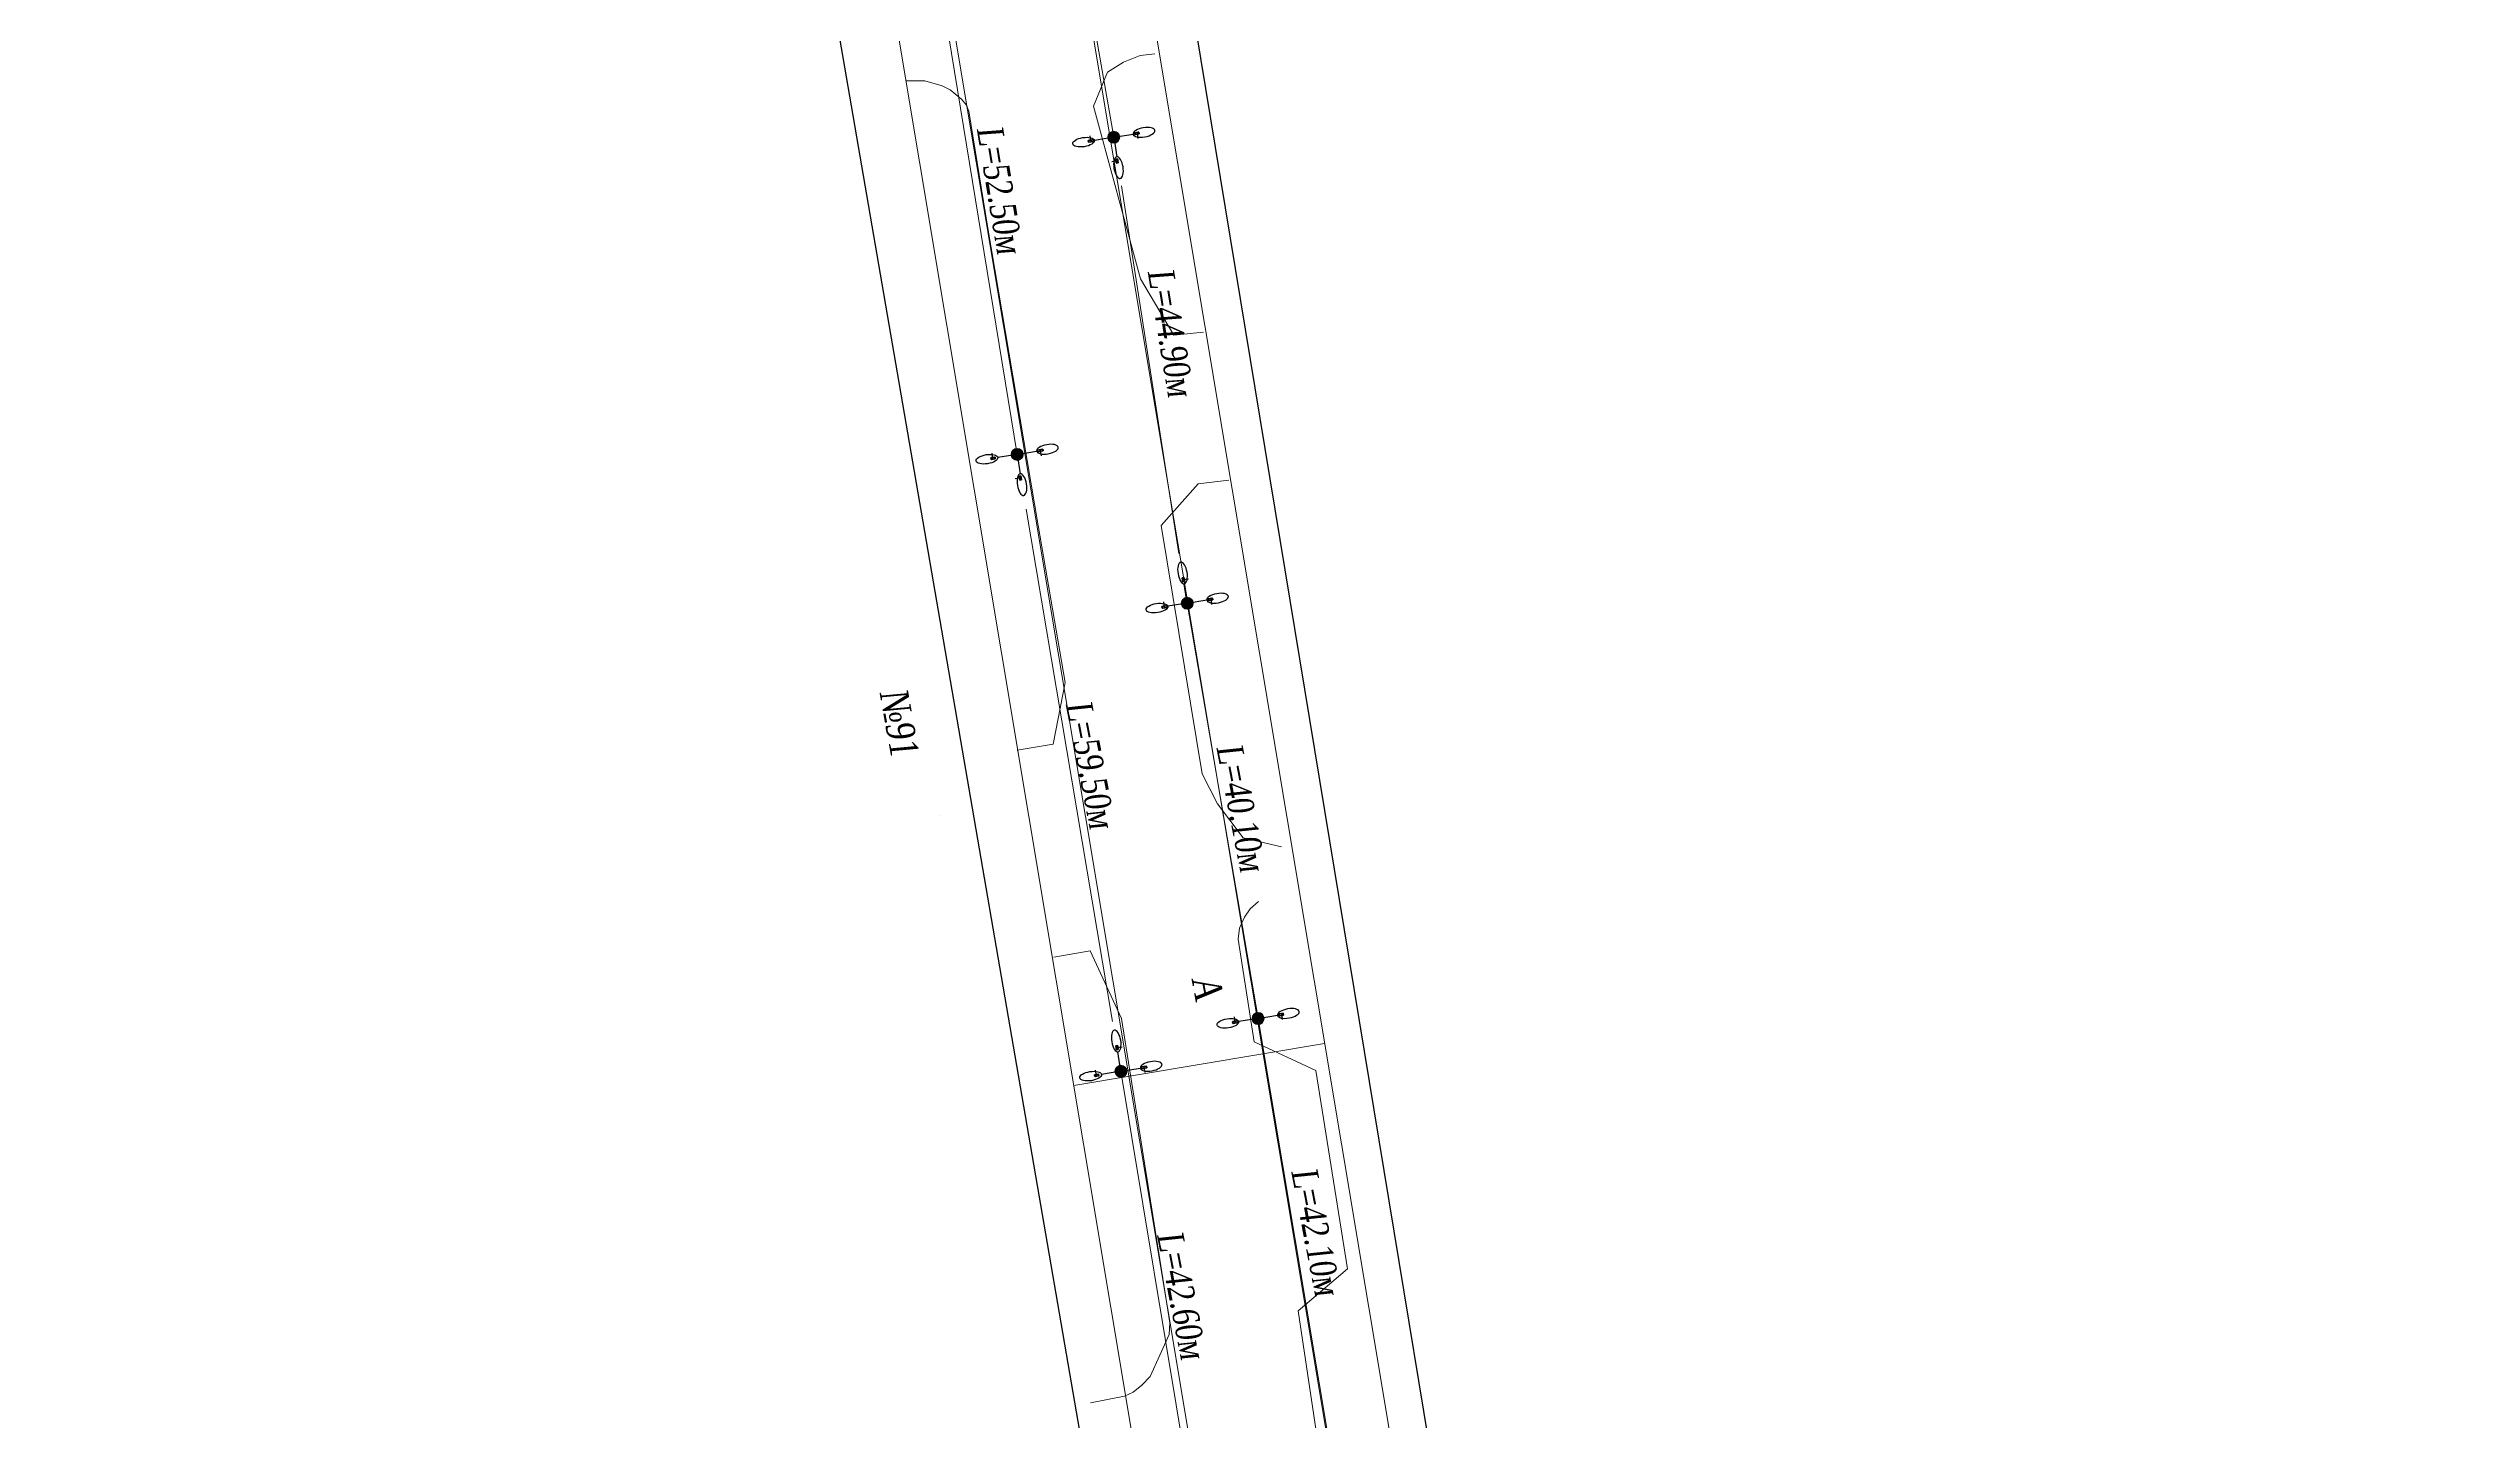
# Model space of a CAD drawing. Extents: x 2474 to 3317, y 1800 to 4862.
# Drawn here: x 2892.7 to 3123.2, y 2469.2 to 2599.7 of the extents above; entities that cross this region are included whole.
import ezdxf

# ---------------------------------------------------------------- set-up
doc = ezdxf.new("R2010")
doc.units = 0
doc.header["$MEASUREMENT"] = 0
for name, color, linetype in [('_МЕЖЕВОЙ_П-ЗУ_НОВЫЕ', 7, 'Continuous'), ('DLXLUM01', 2, 'Continuous'), ('DLXLUM02', 4, 'Continuous'), ('DLXLUM03', 3, 'Continuous'), ('DLXLUMEX', 2, 'Continuous'), ('DLXSCENE', 7, 'Continuous'), ('Здания', 7, 'Continuous')]:
    doc.layers.add(name, color=color, linetype=linetype)
doc.layers.add('ОСВЕЩЕНИЕ', color=7, linetype='Continuous', lineweight=15)
doc.layers.add('ситуация', color=7, linetype='Continuous', lineweight=15)
doc.styles.add('стиль2', font='times.ttf', dxfattribs={"width": 0.85, "oblique": 5, "height": 1.15})

# ---------------------------------------------------------------- blocks, each defined once
blk = doc.blocks.new('*U250')
for p, q in [((0.16, 0.11), (-0.19, 0.06)), ((-0.19, 0.06), (0.16, 0.11)), ((-0.19, 0.06), (-0.16, -0.11)), ((-0.15, 0.06), (-0.19, 0.06)), ((-0.16, -0.11), (-0.19, 0.06)), ((-0.19, 0.06), (-0.15, 0.06)), ((0.2, 0.12), (-0.15, 0.06)), ((-0.15, 0.06), (0.2, 0.12)), ((-0.15, 0.06), (-0.12, -0.11)), ((-0.12, -0.11), (-0.15, 0.06)), ((0.16, 0.11), (0.2, 0.12)), ((0.2, 0.12), (0.16, 0.11)), ((0.19, -0.06), (0.16, 0.11)), ((0.16, 0.11), (0.19, -0.06)), ((0.23, -0.05), (0.2, 0.12)), ((0.2, 0.12), (0.23, -0.05)), ((-0.16, -0.11), (0.19, -0.06)), ((0.19, -0.06), (-0.16, -0.11)), ((-0.16, -0.11), (-0.12, -0.11)), ((-0.12, -0.11), (-0.16, -0.11)), ((-0.12, -0.11), (0.23, -0.05)), ((0.23, -0.05), (-0.12, -0.11)), ((0.19, -0.06), (0.23, -0.05)), ((0.23, -0.05), (0.19, -0.06))]:
    blk.add_line(p, q)
at = {"color": 1}
blk.add_line((0.04, 0.01), (0.12, -0.49), dxfattribs=at)
at = {"layer": 'DLXLUMEX', "color": 7}
blk.add_text('2', height=0.1, dxfattribs=at).set_placement((0, 0))
blk = doc.blocks.new('*U251')
for p, q in [((0.2, 0.12), (-0.31, 0.03)), ((-0.31, 0.03), (0.2, 0.12)), ((-0.27, 0.04), (-0.31, 0.03)), ((-0.31, 0.03), (-0.27, 0.04)), ((-0.31, 0.03), (-0.28, -0.13)), ((-0.28, -0.13), (-0.31, 0.03)), ((0.24, 0.13), (-0.27, 0.04)), ((-0.27, 0.04), (0.24, 0.13)), ((-0.27, 0.04), (-0.24, -0.13)), ((-0.24, -0.13), (-0.27, 0.04)), ((0.24, 0.13), (0.2, 0.12)), ((0.2, 0.12), (0.24, 0.13)), ((0.23, -0.05), (0.2, 0.12)), ((0.2, 0.12), (0.23, -0.05)), ((0.27, -0.04), (0.24, 0.13)), ((0.24, 0.13), (0.27, -0.04)), ((-0.28, -0.13), (0.23, -0.05)), ((0.23, -0.05), (-0.28, -0.13)), ((-0.24, -0.13), (-0.28, -0.13)), ((-0.28, -0.13), (-0.24, -0.13)), ((-0.24, -0.13), (0.27, -0.04)), ((0.27, -0.04), (-0.24, -0.13)), ((0.23, -0.05), (0.27, -0.04)), ((0.27, -0.04), (0.23, -0.05))]:
    blk.add_line(p, q)
at = {"color": 1}
blk.add_line((-0.04, -0.01), (-0.12, 0.49), dxfattribs=at)
at = {"layer": 'DLXLUMEX', "color": 7}
blk.add_text('1', height=0.1, dxfattribs=at).set_placement((0, 0))
blk = doc.blocks.new('*U252')
for p, q in [((0.24, 0.12), (-0.27, 0.04)), ((-0.27, 0.04), (0.24, 0.12)), ((-0.23, 0.05), (-0.27, 0.04)), ((-0.27, 0.04), (-0.23, 0.05)), ((-0.27, 0.04), (-0.24, -0.12)), ((-0.24, -0.12), (-0.27, 0.04)), ((0.28, 0.13), (-0.23, 0.05)), ((-0.23, 0.05), (0.28, 0.13)), ((-0.23, 0.05), (-0.21, -0.12)), ((-0.21, -0.12), (-0.23, 0.05)), ((0.24, 0.12), (0.28, 0.13)), ((0.28, 0.13), (0.24, 0.12)), ((0.27, -0.04), (0.24, 0.12)), ((0.24, 0.12), (0.27, -0.04)), ((0.31, -0.04), (0.28, 0.13)), ((0.28, 0.13), (0.31, -0.04)), ((-0.24, -0.12), (0.27, -0.04)), ((0.27, -0.04), (-0.24, -0.12)), ((-0.24, -0.12), (-0.21, -0.12)), ((-0.21, -0.12), (-0.24, -0.12)), ((-0.21, -0.12), (0.31, -0.04)), ((0.31, -0.04), (-0.21, -0.12)), ((0.27, -0.04), (0.31, -0.04)), ((0.31, -0.04), (0.27, -0.04))]:
    blk.add_line(p, q)
at = {"color": 1}
blk.add_line((0.04, 0.01), (0.12, -0.49), dxfattribs=at)
at = {"layer": 'DLXLUMEX', "color": 7}
blk.add_text('1', height=0.1, dxfattribs=at).set_placement((0, 0))
blk = doc.blocks.new('*U254')
for p, q in [((0.12, 0.11), (-0.23, 0.05)), ((-0.23, 0.05), (0.12, 0.11)), ((-0.23, 0.05), (-0.2, -0.12)), ((-0.19, 0.05), (-0.23, 0.05)), ((-0.23, 0.05), (-0.19, 0.05)), ((-0.2, -0.12), (-0.23, 0.05)), ((0.16, 0.11), (-0.19, 0.05)), ((-0.19, 0.05), (0.16, 0.11)), ((-0.19, 0.05), (-0.16, -0.11)), ((-0.16, -0.11), (-0.19, 0.05)), ((0.16, 0.11), (0.12, 0.11)), ((0.12, 0.11), (0.16, 0.11)), ((0.15, -0.06), (0.12, 0.11)), ((0.12, 0.11), (0.15, -0.06)), ((0.19, -0.05), (0.16, 0.11)), ((0.16, 0.11), (0.19, -0.05)), ((-0.2, -0.12), (0.15, -0.06)), ((0.15, -0.06), (-0.2, -0.12)), ((-0.16, -0.11), (-0.2, -0.12)), ((-0.2, -0.12), (-0.16, -0.11)), ((-0.16, -0.11), (0.19, -0.05)), ((0.19, -0.05), (-0.16, -0.11)), ((0.15, -0.06), (0.19, -0.05)), ((0.19, -0.05), (0.15, -0.06))]:
    blk.add_line(p, q)
at = {"color": 1}
blk.add_line((-0.04, -0.01), (-0.12, 0.49), dxfattribs=at)
at = {"layer": 'DLXLUMEX', "color": 7}
blk.add_text('2', height=0.1, dxfattribs=at).set_placement((0, 0))
blk = doc.blocks.new('*U255')
for p, q in [((0.16, 0.11), (-0.19, 0.06)), ((-0.19, 0.06), (0.16, 0.11)), ((-0.19, 0.06), (-0.16, -0.11)), ((-0.15, 0.06), (-0.19, 0.06)), ((-0.16, -0.11), (-0.19, 0.06)), ((-0.19, 0.06), (-0.15, 0.06)), ((0.2, 0.12), (-0.15, 0.06)), ((-0.15, 0.06), (0.2, 0.12)), ((-0.15, 0.06), (-0.12, -0.11)), ((-0.12, -0.11), (-0.15, 0.06)), ((0.16, 0.11), (0.2, 0.12)), ((0.2, 0.12), (0.16, 0.11)), ((0.19, -0.06), (0.16, 0.11)), ((0.16, 0.11), (0.19, -0.06)), ((0.23, -0.05), (0.2, 0.12)), ((0.2, 0.12), (0.23, -0.05)), ((-0.16, -0.11), (0.19, -0.06)), ((0.19, -0.06), (-0.16, -0.11)), ((-0.16, -0.11), (-0.12, -0.11)), ((-0.12, -0.11), (-0.16, -0.11)), ((-0.12, -0.11), (0.23, -0.05)), ((0.23, -0.05), (-0.12, -0.11)), ((0.19, -0.06), (0.23, -0.05)), ((0.23, -0.05), (0.19, -0.06))]:
    blk.add_line(p, q)
at = {"color": 1}
blk.add_line((0.04, 0.01), (0.12, -0.49), dxfattribs=at)
at = {"layer": 'DLXLUMEX', "color": 7}
blk.add_text('2', height=0.1, dxfattribs=at).set_placement((0, 0))
blk = doc.blocks.new('*U256')
for p, q in [((0.2, 0.12), (-0.31, 0.03)), ((-0.31, 0.03), (0.2, 0.12)), ((-0.27, 0.04), (-0.31, 0.03)), ((-0.31, 0.03), (-0.27, 0.04)), ((-0.31, 0.03), (-0.28, -0.13)), ((-0.28, -0.13), (-0.31, 0.03)), ((0.24, 0.13), (-0.27, 0.04)), ((-0.27, 0.04), (0.24, 0.13)), ((-0.27, 0.04), (-0.24, -0.13)), ((-0.24, -0.13), (-0.27, 0.04)), ((0.24, 0.13), (0.2, 0.12)), ((0.2, 0.12), (0.24, 0.13)), ((0.23, -0.05), (0.2, 0.12)), ((0.2, 0.12), (0.23, -0.05)), ((0.27, -0.04), (0.24, 0.13)), ((0.24, 0.13), (0.27, -0.04)), ((-0.28, -0.13), (0.23, -0.05)), ((0.23, -0.05), (-0.28, -0.13)), ((-0.24, -0.13), (-0.28, -0.13)), ((-0.28, -0.13), (-0.24, -0.13)), ((-0.24, -0.13), (0.27, -0.04)), ((0.27, -0.04), (-0.24, -0.13)), ((0.23, -0.05), (0.27, -0.04)), ((0.27, -0.04), (0.23, -0.05))]:
    blk.add_line(p, q)
at = {"color": 1}
blk.add_line((-0.04, -0.01), (-0.12, 0.49), dxfattribs=at)
at = {"layer": 'DLXLUMEX', "color": 7}
blk.add_text('1', height=0.1, dxfattribs=at).set_placement((0, 0))
blk = doc.blocks.new('*U257')
for p, q in [((0.26, 0.13), (-0.28, 0.04)), ((-0.28, 0.04), (0.26, 0.13)), ((-0.28, 0.04), (-0.26, -0.13)), ((-0.26, 0.04), (-0.28, 0.04)), ((-0.26, -0.13), (-0.28, 0.04)), ((-0.28, 0.04), (-0.26, 0.04)), ((0.28, 0.13), (-0.26, 0.04)), ((-0.26, 0.04), (0.28, 0.13)), ((-0.26, 0.04), (-0.24, -0.12)), ((-0.24, -0.12), (-0.26, 0.04)), ((0.28, -0.04), (0.26, 0.13)), ((0.26, 0.13), (0.28, 0.13)), ((0.28, 0.13), (0.26, 0.13)), ((0.26, 0.13), (0.28, -0.04)), ((0.3, -0.04), (0.28, 0.13)), ((0.28, 0.13), (0.3, -0.04)), ((-0.26, -0.13), (0.28, -0.04)), ((0.28, -0.04), (-0.26, -0.13)), ((-0.26, -0.13), (-0.24, -0.12)), ((-0.24, -0.12), (-0.26, -0.13)), ((-0.24, -0.12), (0.3, -0.04)), ((0.3, -0.04), (-0.24, -0.12)), ((0.28, -0.04), (0.3, -0.04)), ((0.3, -0.04), (0.28, -0.04))]:
    blk.add_line(p, q)
at = {"color": 1}
blk.add_line((0.02, 0), (0.1, -0.49), dxfattribs=at)
at = {"layer": 'DLXLUMEX', "color": 7}
blk.add_text('1', height=0.1, dxfattribs=at).set_placement((0, 0))
blk = doc.blocks.new('*U258')
for p, q in [((0.12, 0.11), (-0.23, 0.05)), ((-0.23, 0.05), (0.12, 0.11)), ((-0.23, 0.05), (-0.2, -0.12)), ((-0.19, 0.05), (-0.23, 0.05)), ((-0.23, 0.05), (-0.19, 0.05)), ((-0.2, -0.12), (-0.23, 0.05)), ((0.16, 0.11), (-0.19, 0.05)), ((-0.19, 0.05), (0.16, 0.11)), ((-0.19, 0.05), (-0.16, -0.11)), ((-0.16, -0.11), (-0.19, 0.05)), ((0.16, 0.11), (0.12, 0.11)), ((0.12, 0.11), (0.16, 0.11)), ((0.15, -0.06), (0.12, 0.11)), ((0.12, 0.11), (0.15, -0.06)), ((0.19, -0.05), (0.16, 0.11)), ((0.16, 0.11), (0.19, -0.05)), ((-0.2, -0.12), (0.15, -0.06)), ((0.15, -0.06), (-0.2, -0.12)), ((-0.16, -0.11), (-0.2, -0.12)), ((-0.2, -0.12), (-0.16, -0.11)), ((-0.16, -0.11), (0.19, -0.05)), ((0.19, -0.05), (-0.16, -0.11)), ((0.15, -0.06), (0.19, -0.05)), ((0.19, -0.05), (0.15, -0.06))]:
    blk.add_line(p, q)
at = {"color": 1}
blk.add_line((-0.04, -0.01), (-0.12, 0.49), dxfattribs=at)
at = {"layer": 'DLXLUMEX', "color": 7}
blk.add_text('2', height=0.1, dxfattribs=at).set_placement((0, 0))
blk = doc.blocks.new('*U259')
for p, q in [((0.16, 0.11), (-0.19, 0.06)), ((-0.19, 0.06), (0.16, 0.11)), ((-0.19, 0.06), (-0.16, -0.11)), ((-0.15, 0.06), (-0.19, 0.06)), ((-0.16, -0.11), (-0.19, 0.06)), ((-0.19, 0.06), (-0.15, 0.06)), ((0.2, 0.12), (-0.15, 0.06)), ((-0.15, 0.06), (0.2, 0.12)), ((-0.15, 0.06), (-0.12, -0.11)), ((-0.12, -0.11), (-0.15, 0.06)), ((0.16, 0.11), (0.2, 0.12)), ((0.2, 0.12), (0.16, 0.11)), ((0.19, -0.06), (0.16, 0.11)), ((0.16, 0.11), (0.19, -0.06)), ((0.23, -0.05), (0.2, 0.12)), ((0.2, 0.12), (0.23, -0.05)), ((-0.16, -0.11), (0.19, -0.06)), ((0.19, -0.06), (-0.16, -0.11)), ((-0.16, -0.11), (-0.12, -0.11)), ((-0.12, -0.11), (-0.16, -0.11)), ((-0.12, -0.11), (0.23, -0.05)), ((0.23, -0.05), (-0.12, -0.11)), ((0.19, -0.06), (0.23, -0.05)), ((0.23, -0.05), (0.19, -0.06))]:
    blk.add_line(p, q)
at = {"color": 1}
blk.add_line((0.04, 0.01), (0.12, -0.49), dxfattribs=at)
at = {"layer": 'DLXLUMEX', "color": 7}
blk.add_text('2', height=0.1, dxfattribs=at).set_placement((0, 0))
blk = doc.blocks.new('*U260')
for p, q in [((0.2, 0.12), (-0.31, 0.03)), ((-0.31, 0.03), (0.2, 0.12)), ((-0.27, 0.04), (-0.31, 0.03)), ((-0.31, 0.03), (-0.27, 0.04)), ((-0.31, 0.03), (-0.28, -0.13)), ((-0.28, -0.13), (-0.31, 0.03)), ((0.24, 0.13), (-0.27, 0.04)), ((-0.27, 0.04), (0.24, 0.13)), ((-0.27, 0.04), (-0.24, -0.13)), ((-0.24, -0.13), (-0.27, 0.04)), ((0.24, 0.13), (0.2, 0.12)), ((0.2, 0.12), (0.24, 0.13)), ((0.23, -0.05), (0.2, 0.12)), ((0.2, 0.12), (0.23, -0.05)), ((0.27, -0.04), (0.24, 0.13)), ((0.24, 0.13), (0.27, -0.04)), ((-0.28, -0.13), (0.23, -0.05)), ((0.23, -0.05), (-0.28, -0.13)), ((-0.24, -0.13), (-0.28, -0.13)), ((-0.28, -0.13), (-0.24, -0.13)), ((-0.24, -0.13), (0.27, -0.04)), ((0.27, -0.04), (-0.24, -0.13)), ((0.23, -0.05), (0.27, -0.04)), ((0.27, -0.04), (0.23, -0.05))]:
    blk.add_line(p, q)
at = {"color": 1}
blk.add_line((-0.04, -0.01), (-0.12, 0.49), dxfattribs=at)
at = {"layer": 'DLXLUMEX', "color": 7}
blk.add_text('1', height=0.1, dxfattribs=at).set_placement((0, 0))
blk = doc.blocks.new('*U192')
for p, q in [((0.05, 0.23), (-0.12, 0.2)), ((-0.12, 0.2), (0.05, 0.23)), ((-0.12, 0.2), (-0.06, -0.15)), ((-0.11, 0.16), (-0.12, 0.2)), ((-0.12, 0.2), (-0.11, 0.16)), ((-0.06, -0.15), (-0.12, 0.2)), ((0.06, 0.19), (-0.11, 0.16)), ((-0.11, 0.16), (0.06, 0.19)), ((-0.11, 0.16), (-0.06, -0.19)), ((-0.06, -0.19), (-0.11, 0.16)), ((0.06, 0.19), (0.05, 0.23)), ((0.1, -0.13), (0.05, 0.23)), ((0.05, 0.23), (0.06, 0.19)), ((0.05, 0.23), (0.1, -0.13)), ((0.11, -0.16), (0.06, 0.19)), ((0.06, 0.19), (0.11, -0.16)), ((-0.06, -0.15), (0.1, -0.13)), ((0.1, -0.13), (-0.06, -0.15)), ((-0.06, -0.15), (-0.06, -0.19)), ((-0.06, -0.19), (-0.06, -0.15)), ((-0.06, -0.19), (0.11, -0.16)), ((0.11, -0.16), (-0.06, -0.19)), ((0.11, -0.16), (0.1, -0.13)), ((0.1, -0.13), (0.11, -0.16))]:
    blk.add_line(p, q)
at = {"color": 1}
blk.add_line((-0.01, 0.04), (0.49, 0.11), dxfattribs=at)
at = {"layer": 'DLXLUMEX', "color": 7}
blk.add_text('3', height=0.1, dxfattribs=at).set_placement((0, 0))
blk = doc.blocks.new('*U193')
for p, q in [((0.05, 0.23), (-0.12, 0.2)), ((-0.12, 0.2), (0.05, 0.23)), ((-0.12, 0.2), (-0.06, -0.15)), ((-0.11, 0.16), (-0.12, 0.2)), ((-0.12, 0.2), (-0.11, 0.16)), ((-0.06, -0.15), (-0.12, 0.2)), ((0.06, 0.19), (-0.11, 0.16)), ((-0.11, 0.16), (0.06, 0.19)), ((-0.11, 0.16), (-0.06, -0.19)), ((-0.06, -0.19), (-0.11, 0.16)), ((0.06, 0.19), (0.05, 0.23)), ((0.1, -0.13), (0.05, 0.23)), ((0.05, 0.23), (0.06, 0.19)), ((0.05, 0.23), (0.1, -0.13)), ((0.11, -0.16), (0.06, 0.19)), ((0.06, 0.19), (0.11, -0.16)), ((-0.06, -0.15), (0.1, -0.13)), ((0.1, -0.13), (-0.06, -0.15)), ((-0.06, -0.15), (-0.06, -0.19)), ((-0.06, -0.19), (-0.06, -0.15)), ((-0.06, -0.19), (0.11, -0.16)), ((0.11, -0.16), (-0.06, -0.19)), ((0.11, -0.16), (0.1, -0.13)), ((0.1, -0.13), (0.11, -0.16))]:
    blk.add_line(p, q)
at = {"color": 1}
blk.add_line((-0.01, 0.04), (0.49, 0.11), dxfattribs=at)
at = {"layer": 'DLXLUMEX', "color": 7}
blk.add_text('3', height=0.1, dxfattribs=at).set_placement((0, 0))
blk = doc.blocks.new('*U194')
for p, q in [((0.06, 0.19), (-0.11, 0.16)), ((-0.11, 0.16), (0.06, 0.19)), ((-0.11, 0.16), (-0.06, -0.19)), ((-0.06, -0.19), (-0.11, 0.16)), ((-0.11, 0.16), (-0.1, 0.13)), ((-0.1, 0.13), (-0.11, 0.16)), ((0.06, 0.15), (-0.1, 0.13)), ((-0.1, 0.13), (0.06, 0.15)), ((-0.1, 0.13), (-0.05, -0.23)), ((-0.05, -0.23), (-0.1, 0.13)), ((0.11, -0.16), (0.06, 0.19)), ((0.06, 0.15), (0.06, 0.19)), ((0.06, 0.19), (0.11, -0.16)), ((0.06, 0.19), (0.06, 0.15)), ((0.12, -0.2), (0.06, 0.15)), ((0.06, 0.15), (0.12, -0.2)), ((-0.06, -0.19), (0.11, -0.16)), ((0.11, -0.16), (-0.06, -0.19)), ((-0.06, -0.19), (-0.05, -0.23)), ((-0.05, -0.23), (-0.06, -0.19)), ((-0.05, -0.23), (0.12, -0.2)), ((0.12, -0.2), (-0.05, -0.23)), ((0.11, -0.16), (0.12, -0.2)), ((0.12, -0.2), (0.11, -0.16))]:
    blk.add_line(p, q)
at = {"color": 1}
blk.add_line((0.01, -0.04), (-0.49, -0.11), dxfattribs=at)
at = {"layer": 'DLXLUMEX', "color": 7}
blk.add_text('3', height=0.1, dxfattribs=at).set_placement((0, 0))
blk = doc.blocks.new('*U195')
for p, q in [((0.06, 0.19), (-0.11, 0.16)), ((-0.11, 0.16), (0.06, 0.19)), ((-0.11, 0.16), (-0.06, -0.19)), ((-0.06, -0.19), (-0.11, 0.16)), ((-0.11, 0.16), (-0.1, 0.13)), ((-0.1, 0.13), (-0.11, 0.16)), ((0.06, 0.15), (-0.1, 0.13)), ((-0.1, 0.13), (0.06, 0.15)), ((-0.1, 0.13), (-0.05, -0.23)), ((-0.05, -0.23), (-0.1, 0.13)), ((0.11, -0.16), (0.06, 0.19)), ((0.06, 0.15), (0.06, 0.19)), ((0.06, 0.19), (0.11, -0.16)), ((0.06, 0.19), (0.06, 0.15)), ((0.12, -0.2), (0.06, 0.15)), ((0.06, 0.15), (0.12, -0.2)), ((-0.06, -0.19), (0.11, -0.16)), ((0.11, -0.16), (-0.06, -0.19)), ((-0.06, -0.19), (-0.05, -0.23)), ((-0.05, -0.23), (-0.06, -0.19)), ((-0.05, -0.23), (0.12, -0.2)), ((0.12, -0.2), (-0.05, -0.23)), ((0.11, -0.16), (0.12, -0.2)), ((0.12, -0.2), (0.11, -0.16))]:
    blk.add_line(p, q)
at = {"color": 1}
blk.add_line((0.01, -0.04), (-0.49, -0.11), dxfattribs=at)
at = {"layer": 'DLXLUMEX', "color": 7}
blk.add_text('3', height=0.1, dxfattribs=at).set_placement((0, 0))
blk = doc.blocks.new('*U218')
for p, q in [((3032.02, 2418.34), (2989.68, 2675.43)), ((2956.55, 2666.53), (3000.11, 2414.04))]:
    blk.add_line(p, q)

msp = doc.modelspace()

# ---------------------------------------------------------------- hatches: boundary and pattern name
at = {"layer": 'ОСВЕЩЕНИЕ', "linetype": 'Continuous', "lineweight": 18}
h = msp.add_hatch(color=7, dxfattribs=at)
edge = h.paths.add_edge_path()
edge.add_arc((2994.01, 2591.26), 0.572, 0, 360)
h = msp.add_hatch(color=7, dxfattribs=at)
edge = h.paths.add_edge_path()
edge.add_arc((2984.82, 2561.11), 0.572, 0, 360)
h = msp.add_hatch(color=7, dxfattribs=at)
edge = h.paths.add_edge_path()
edge.add_arc((3001, 2546.95), 0.572, 0, 360)
h = msp.add_hatch(color=7, dxfattribs=at)
edge = h.paths.add_edge_path()
edge.add_arc((3007.74, 2507.46), 0.572, 0, 360)
h = msp.add_hatch(color=7, dxfattribs=at)
edge = h.paths.add_edge_path()
edge.add_arc((3007.74, 2507.46), 0.572, 0, 360)
h = msp.add_hatch(color=7, dxfattribs=at)
edge = h.paths.add_edge_path()
edge.add_arc((2994.69, 2502.44), 0.572, 0, 360)

# ---------------------------------------------------------------- linework, layer by layer
at = {"layer": '_МЕЖЕВОЙ_П-ЗУ_НОВЫЕ', "color": 7, "lineweight": 18}
msp.add_line((2977.53, 2526.81), (2977.53, 2526.81), dxfattribs=at)
msp.add_line((2977.53, 2526.81), (2977.53, 2526.81), dxfattribs=at)
at = {"layer": 'Здания', "color": 7, "lineweight": 18}
msp.add_line((2977.53, 2526.81), (2977.53, 2526.81), dxfattribs=at)
msp.add_line((2977.53, 2526.81), (2977.53, 2526.81), dxfattribs=at)
msp.add_line((2977.53, 2526.81), (2977.53, 2526.81), dxfattribs=at)
msp.add_line((2977.53, 2526.81), (2977.53, 2526.81), dxfattribs=at)
msp.add_line((2977.53, 2526.81), (2977.53, 2526.81), dxfattribs=at)
msp.add_line((2977.53, 2526.81), (2977.53, 2526.81), dxfattribs=at)
msp.add_line((2977.53, 2526.81), (2977.53, 2526.81), dxfattribs=at)
msp.add_line((2977.53, 2526.81), (2977.53, 2526.81), dxfattribs=at)
msp.add_line((2977.53, 2526.81), (2977.53, 2526.81), dxfattribs=at)
msp.add_line((2977.53, 2526.81), (2977.53, 2526.81), dxfattribs=at)
msp.add_line((2977.53, 2526.81), (2977.53, 2526.81), dxfattribs=at)
msp.add_line((2977.53, 2526.81), (2977.53, 2526.81), dxfattribs=at)
at = {"layer": 'ОСВЕЩЕНИЕ', "color": 1, "linetype": 'Continuous'}
msp.add_line((2993.89, 2507.19), (2985.68, 2555.89), dxfattribs=at)
at = {"layer": 'ОСВЕЩЕНИЕ', "color": 7, "linetype": 'Continuous', "lineweight": 18}
for centre in [(2994.01, 2591.26), (2994.01, 2591.26), (2984.82, 2561.11), (2984.82, 2561.11), (3001, 2546.95), (3001, 2546.95), (3007.74, 2507.46), (3007.74, 2507.46), (3007.74, 2507.46), (3007.74, 2507.46), (2994.69, 2502.44), (2994.69, 2502.44)]:
    msp.add_circle(centre, 0.572, dxfattribs=at)
at = {"layer": 'ситуация', "color": 4}
for p, q in [((3098.64, 1851.95), (2595.93, 4861.51)), ((3098.64, 1851.95), (2595.93, 4861.51)), ((3104.02, 1851.95), (2601.35, 4861.27)), ((3115.86, 1859.76), (2614.6, 4860.67)), ((3115.86, 1859.76), (2614.6, 4860.67)), ((3123.17, 1851.95), (2620.65, 4860.4)), ((3123.17, 1851.95), (2620.65, 4860.4)), ((2990.2, 2501.09), (3014.07, 2505.08))]:
    msp.add_line(p, q, dxfattribs=at)
at = {"layer": 'ситуация', "color": 1}
for p, q in [((2986.71, 2633.22), (2994.01, 2591.26)), ((2984.82, 2561.11), (2976.35, 2612.95)), ((2994.74, 2586.65), (3000.2, 2551.68)), ((3001, 2546.95), (3007.74, 2507.46)), ((3007.74, 2507.46), (3014.7, 2465.99)), ((3008.27, 2420.57), (2994.69, 2502.44))]:
    msp.add_line(p, q, dxfattribs=at)
at = {"layer": 'ситуация', "color": 7, "linetype": 'Continuous', "lineweight": 18}
for p, q in [((2994.93, 2598.4), (2993.42, 2597.47)), ((2996.53, 2599.03), (2994.93, 2598.4)), ((2997.9, 2599.19), (2996.53, 2599.03)), ((2974.27, 2596.64), (2976.03, 2596.63)), ((2976.03, 2596.63), (2977.69, 2596.17)), ((2977.69, 2596.17), (2978.44, 2595.76)), ((2978.44, 2595.76), (2979.52, 2594.89)), ((2993.42, 2597.47), (2992.09, 2594.21)), ((2979.52, 2594.89), (2979.99, 2594.32)), ((2979.99, 2594.32), (2980.22, 2593.76)), ((2980.22, 2593.76), (2982, 2582.82)), ((2992.09, 2594.21), (2996.54, 2577.8)), ((2982, 2582.82), (2986.81, 2554.33)), ((2996.54, 2577.8), (2999.71, 2572.43)), ((2999.71, 2572.43), (3002.53, 2572.72)), ((2998.52, 2554.36), (3002.05, 2558.32)), ((3002.05, 2558.32), (3004.96, 2558.64)), ((2986.81, 2554.33), (2989.37, 2539.4)), ((3002.43, 2530.74), (2998.52, 2554.36)), ((2989.37, 2539.4), (2988.25, 2533.54)), ((2988.25, 2533.54), (2984.81, 2532.98)), ((3003.89, 2527.89), (3002.43, 2530.74)), ((3006.32, 2524.64), (3003.89, 2527.89)), ((3009.95, 2523.78), (3006.32, 2524.64)), ((3006.44, 2517.09), (3006.99, 2517.88)), ((3006.99, 2517.88), (3007.78, 2518.6)), ((3005.84, 2514.99), (3005.98, 2516.06)), ((3007.35, 2505.23), (3005.84, 2514.99)), ((3005.98, 2516.06), (3006.44, 2517.09)), ((2988.32, 2513.28), (2991.77, 2513.9)), ((2991.77, 2513.9), (2994.73, 2507.47)), ((2994.73, 2507.47), (2998.4, 2484.55)), ((3013.24, 2502.51), (3007.35, 2505.23)), ((3016.24, 2483.66), (3013.24, 2502.51)), ((2998.4, 2484.55), (2999.34, 2478.51)), ((3011.54, 2479.66), (3016.24, 2483.66)), ((2999.34, 2478.51), (2999.27, 2477.41)), ((3016.79, 2444.56), (3011.54, 2479.66)), ((2999.27, 2477.41), (2998.38, 2475.45)), ((2997.48, 2473.42), (2996.69, 2472.6)), ((2998.38, 2475.45), (2997.48, 2473.42)), ((2995.02, 2471.56), (2991.78, 2470.91)), ((2995.84, 2471.92), (2995.02, 2471.56)), ((2996.69, 2472.6), (2995.84, 2471.92))]:
    msp.add_line(p, q, dxfattribs=at)
at = {"layer": 'ситуация', "color": 0, "lineweight": 25}
for p, q in [((2994.01, 2591.26), (2992.16, 2590.97)), ((2994.01, 2591.26), (2995.86, 2591.57)), ((2984.82, 2561.11), (2982.97, 2560.82)), ((2984.82, 2561.11), (2986.67, 2561.42)), ((3001, 2546.95), (3002.85, 2547.26)), ((3001, 2546.95), (2999.15, 2546.66)), ((3007.74, 2507.46), (3005.89, 2507.17)), ((3007.74, 2507.46), (3009.59, 2507.77)), ((2994.69, 2502.44), (2992.84, 2502.14)), ((2994.69, 2502.44), (2996.54, 2502.75))]:
    msp.add_line(p, q, dxfattribs=at)
at = {"layer": 'ситуация', "color": 1, "lineweight": 25}
for p, q in [((2994.01, 2591.26), (2994.3, 2589.41)), ((2984.82, 2561.11), (2985.11, 2559.26)), ((3001, 2546.95), (3000.71, 2548.8)), ((2994.69, 2502.44), (2994.4, 2504.29))]:
    msp.add_line(p, q, dxfattribs=at)
at = {"layer": 'ситуация', "color": 0, "lineweight": 25}
for centre in [(2991.13, 2590.8), (2981.94, 2560.65), (2998.12, 2546.49), (3004.86, 2507), (2991.81, 2501.98)]:
    msp.add_ellipse(centre, major_axis=(-1.03, -0.16), ratio=0.418921, dxfattribs=at)
at = {"layer": 'ситуация', "color": 0, "lineweight": 25, "extrusion": (0, 0, -1)}
for centre in [(2996.89, 2591.74), (2987.7, 2561.6), (3003.88, 2547.43), (3010.62, 2507.94), (2997.57, 2502.92)]:
    msp.add_ellipse(centre, major_axis=(1.03, 0.18), ratio=0.418921, dxfattribs=at)
at = {"layer": 'ситуация', "color": 1, "lineweight": 25, "extrusion": (0, 0, -1)}
for centre, major_axis in [((2994.46, 2588.38), (0.17, -1.03)), ((2985.27, 2558.23), (0.17, -1.03)), ((3000.55, 2549.83), (-0.17, 1.03)), ((2994.24, 2505.32), (-0.17, 1.03))]:
    msp.add_ellipse(centre, major_axis=major_axis, ratio=0.418921, dxfattribs=at)

# ---------------------------------------------------------------- block references
at = {"layer": 'DLXLUM01'}
for name, p in [('*U260', (2991.87, 2590.92)), ('*U257', (2986.99, 2561.47)), ('*U256', (2998.88, 2546.61)), ('*U251', (3005.6, 2507.12)), ('*U252', (2996.84, 2502.8))]:
    msp.add_blockref(name, p, dxfattribs=at)
at = {"layer": 'DLXLUM02'}
for name, p in [('*U259', (2996.18, 2591.64)), ('*U258', (2982.55, 2560.73)), ('*U255', (3003.19, 2547.32)), ('*U250', (3009.91, 2507.84)), ('*U254', (2992.4, 2502.06))]:
    msp.add_blockref(name, p, dxfattribs=at)
at = {"layer": 'DLXLUM03'}
for name, p in [('*U195', (2994.31, 2589.03)), ('*U194', (2985.12, 2558.89)), ('*U193', (3000.63, 2549.17)), ('*U192', (2994.32, 2504.66))]:
    msp.add_blockref(name, p, dxfattribs=at)
at = {"layer": 'DLXSCENE'}
msp.add_blockref('*U218', (0, 0), dxfattribs=at)

# ---------------------------------------------------------------- texts
at = {"layer": 'ОСВЕЩЕНИЕ', "color": 7, "lineweight": 18, "style": 'стиль2', "oblique": 5, "width": 0.8}
for s, rotation, p in [('L=52.50м', 279.2977, (2980.96, 2592.11)), ('L=44.90м', 279.2977, (2997.22, 2578.53)), ('L=59.50м', 280.9172, (2989.42, 2537.38)), ('L=40.10м', 280.9172, (3003.75, 2533.28)), ('L=42.10м', 280.9172, (3010.87, 2492.96)), ('L=42.60м', 280.9172, (2998.1, 2486.92))]:
    msp.add_text(s, height=2.5, rotation=rotation, dxfattribs=at).set_placement(p)
at = {"layer": 'ситуация', "color": 7, "lineweight": 18, "style": 'стиль2', "oblique": 5, "width": 0.8}
for s, rotation, p in [('№91', 280.2666, (2971.71, 2538.52)), ('А', 280.5901, (3001.39, 2511.27))]:
    msp.add_text(s, height=2.7, rotation=rotation, dxfattribs=at).set_placement(p)

doc.saveas('drawing.dxf')
